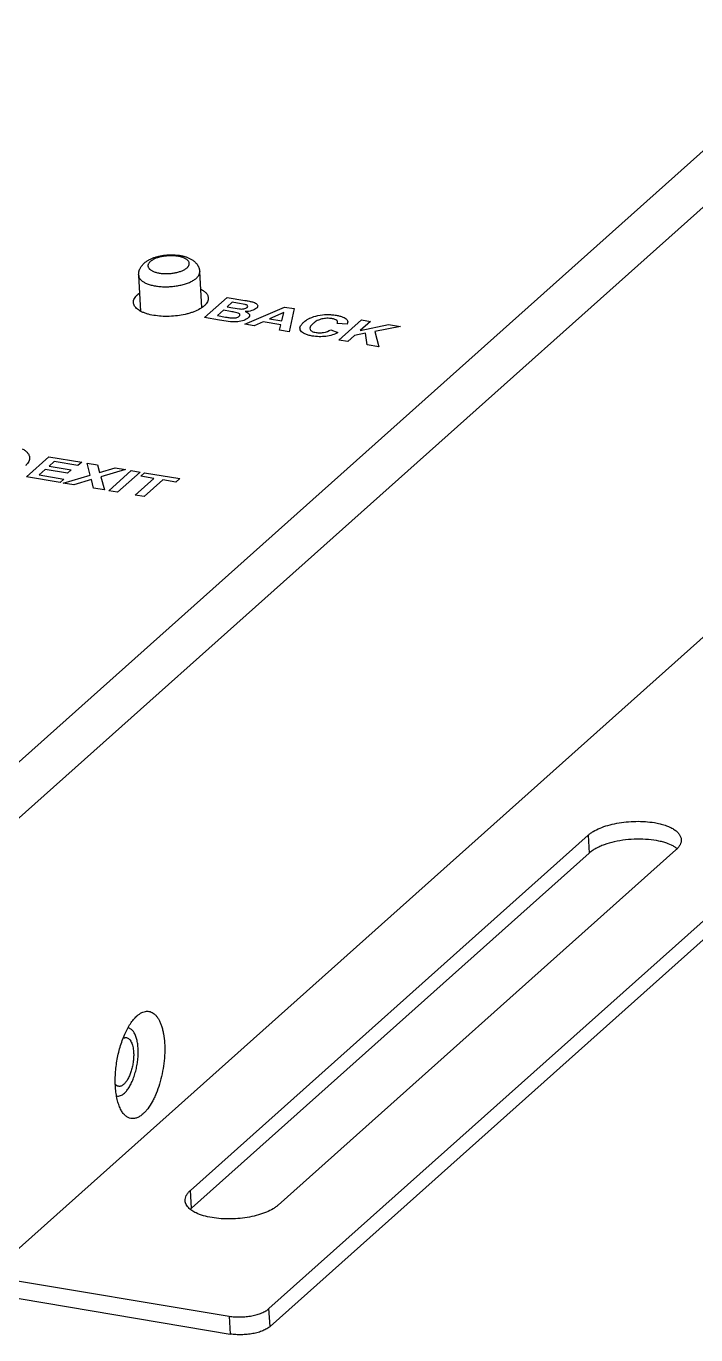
# Paper-space layout 'HD-MD4X2-4K-E_1' of a CAD drawing. Header units: inches. Extents: x 0 to 22, y 0 to 17.
# Drawn here: x 18.81 to 20.146, y 11.844 to 14.455 of the extents above; entities that cross this region are included whole.
import ezdxf

# ---------------------------------------------------------------- set-up
doc = ezdxf.new("R2010")
doc.units = ezdxf.units.IN
doc.header["$LTSCALE"] = 1.21
doc.header["$MEASUREMENT"] = 0
doc.layers.get('0').update_dxf_attribs({"linetype": 'CONTINUOUS'})

psp = doc.layouts.new('HD-MD4X2-4K-E_1')

# ---------------------------------------------------------------- linework, layer by layer
at = {"color": 7, "linetype": 'Continuous'}
for p, q in [((20.439, 14.4553), (18.6272, 12.8376)), ((18.6831, 12.7755), (20.4949, 14.3932)), ((19.0386, 13.8864), (19.0342, 13.9579)), ((19.1605, 13.8937), (19.156, 13.9654)), ((19.032, 13.9196), (19.0363, 13.923)), ((19.1657, 13.8739), (19.2108, 13.9141)), ((19.2211, 13.9044), (19.2107, 13.8951)), ((19.2107, 13.8951), (19.2224, 13.8932)), ((19.2108, 13.9141), (19.2461, 13.9082)), ((19.2314, 13.9027), (19.2211, 13.9044)), ((19.2224, 13.8932), (19.2355, 13.8912)), ((19.2465, 13.9), (19.2314, 13.9027)), ((19.2459, 13.8605), (19.3255, 13.8949)), ((19.3255, 13.8949), (19.3444, 13.8918)), ((19.3444, 13.8918), (19.3348, 13.8456)), ((19.1958, 13.8689), (19.1657, 13.8739)), ((19.2032, 13.8885), (19.1912, 13.8777)), ((19.1912, 13.8777), (19.2077, 13.875)), ((19.2176, 13.8656), (19.1958, 13.8689)), ((19.2177, 13.886), (19.2032, 13.8885)), ((19.2825, 13.8652), (19.2649, 13.8573)), ((19.3178, 13.8593), (19.2825, 13.8652)), ((19.3242, 13.884), (19.2955, 13.8711)), ((19.2955, 13.8711), (19.3197, 13.8671)), ((19.3197, 13.8671), (19.3242, 13.884)), ((19.4337, 13.829), (19.4787, 13.8692)), ((19.4965, 13.8663), (19.4765, 13.8484)), ((19.4787, 13.8692), (19.4965, 13.8663)), ((19.2649, 13.8573), (19.2459, 13.8605)), ((19.3153, 13.8489), (19.3178, 13.8593)), ((19.3348, 13.8456), (19.3153, 13.8489)), ((19.4174, 13.8494), (19.4319, 13.844)), ((19.4505, 13.8608), (19.4306, 13.8619)), ((19.4871, 13.8425), (19.4651, 13.8382)), ((19.4765, 13.8484), (19.5326, 13.8602)), ((19.4903, 13.8196), (19.4871, 13.8425)), ((19.5566, 13.8562), (19.5058, 13.8461)), ((19.5058, 13.8461), (19.5134, 13.8157)), ((19.5326, 13.8602), (19.5566, 13.8562)), ((19.4515, 13.826), (19.4337, 13.829)), ((19.4651, 13.8382), (19.4515, 13.826)), ((19.5134, 13.8157), (19.4903, 13.8196)), ((20.5454, 13.5797), (18.7336, 11.9619)), ((18.8101, 13.556), (18.8551, 13.5963)), ((18.8551, 13.5963), (18.9207, 13.5853)), ((18.8653, 13.5865), (18.8554, 13.5775)), ((18.9131, 13.5785), (18.8653, 13.5865)), ((18.9207, 13.5853), (18.9131, 13.5785)), ((18.9314, 13.5835), (18.9523, 13.58)), ((18.9375, 13.5595), (18.9314, 13.5835)), ((18.9523, 13.58), (18.9563, 13.565)), ((18.8773, 13.5448), (18.8101, 13.556)), ((18.8477, 13.5707), (18.8355, 13.5599)), ((18.8355, 13.5599), (18.885, 13.5516)), ((18.8921, 13.5633), (18.8477, 13.5707)), ((18.8554, 13.5775), (18.8998, 13.5701)), ((18.8835, 13.5437), (18.9375, 13.5595)), ((18.8998, 13.5701), (18.8921, 13.5633)), ((18.9563, 13.565), (18.9873, 13.5741)), ((19.008, 13.5706), (18.9587, 13.556)), ((18.9587, 13.556), (18.9657, 13.53)), ((18.9744, 13.5285), (19.0194, 13.5687)), ((18.9873, 13.5741), (19.008, 13.5706)), ((19.0373, 13.5657), (18.9922, 13.5255)), ((19.0194, 13.5687), (19.0373, 13.5657)), ((19.027, 13.5197), (19.0644, 13.5531)), ((19.0382, 13.5575), (19.0458, 13.5643)), ((19.0644, 13.5531), (19.0382, 13.5575)), ((19.0458, 13.5643), (19.1161, 13.5525)), ((19.1161, 13.5525), (19.1085, 13.5457)), ((18.885, 13.5516), (18.8773, 13.5448)), ((18.905, 13.5402), (18.8835, 13.5437)), ((18.9399, 13.5505), (18.905, 13.5402)), ((18.9442, 13.5336), (18.9399, 13.5505)), ((18.9657, 13.53), (18.9442, 13.5336)), ((18.9922, 13.5255), (18.9744, 13.5285)), ((19.0823, 13.5501), (19.0449, 13.5167)), ((19.1085, 13.5457), (19.0823, 13.5501)), ((19.0449, 13.5167), (19.027, 13.5197)), ((21.0525, 13.4664), (19.2942, 11.8964)), ((21.0547, 13.4308), (19.2964, 11.8609)), ((11.5987, 13.1221), (19.2171, 11.8458)), ((19.9311, 12.841), (19.1376, 12.1324)), ((19.9311, 12.841), (19.9333, 12.8055)), ((20.0974, 12.8211), (20.0906, 12.8241)), ((19.9333, 12.8055), (19.1398, 12.0969)), ((19.3127, 12.1031), (20.1063, 12.8117)), ((19.0305, 12.4802), (19.0308, 12.4804)), ((19.1398, 12.0969), (19.1376, 12.1324)), ((19.1398, 12.0969), (19.1372, 12.0944)), ((18.7336, 11.9619), (19.2149, 11.8813)), ((19.2149, 11.8813), (19.2171, 11.8458)), ((19.2964, 11.8609), (19.2942, 11.8964))]:
    psp.add_line(p, q, dxfattribs=at)
for centre, radius, start, end in [((19.0726, 13.9518), 0.0412, 131.7618, 132.0967), ((19.1366, 13.8492), 0.0518, 61.1059, 62.5083), ((19.0683, 13.8446), 0.0523, 124.7982, 125.9764)]:
    psp.add_arc(centre, radius, start, end, dxfattribs=at)
for points, knots in [([(19.0452, 13.9825), (19.0466, 13.9838), (19.0489, 13.9856), (19.0522, 13.9877), (19.0548, 13.9892), (19.0575, 13.9905), (19.0603, 13.9918), (19.0633, 13.9929), (19.0673, 13.9944), (19.0726, 13.9959), (19.0792, 13.9973), (19.086, 13.9984), (19.0929, 13.999), (19.0999, 13.9992), (19.1067, 13.999), (19.1135, 13.9984), (19.1189, 13.9975), (19.1231, 13.9966), (19.1261, 13.9958), (19.129, 13.9949), (19.1319, 13.9938), (19.1346, 13.9927), (19.1381, 13.991), (19.1406, 13.9895), (19.1422, 13.9884)], [0, 0, 0, 0, 0.056345, 0.085029, 0.114091, 0.143588, 0.173588, 0.204149, 0.235294, 0.299221, 0.365064, 0.432297, 0.500257, 0.568202, 0.635387, 0.701157, 0.764994, 0.796091, 0.826604, 0.856554, 0.886005, 0.915032, 0.943695, 1, 1, 1, 1]), ([(19.1308, 13.9732), (19.1314, 13.9738), (19.1322, 13.9746), (19.1331, 13.9757), (19.1339, 13.9769), (19.1345, 13.978), (19.1349, 13.9792), (19.1352, 13.9801), (19.1353, 13.981), (19.1353, 13.9819), (19.1352, 13.9827), (19.135, 13.9836), (19.1347, 13.9844), (19.1342, 13.9856), (19.1335, 13.9867), (19.1326, 13.9877), (19.1315, 13.9887), (19.13, 13.99), (19.1278, 13.9913), (19.1253, 13.9926), (19.1225, 13.9937), (19.1195, 13.9947), (19.1162, 13.9955), (19.1127, 13.9962), (19.109, 13.9967), (19.1038, 13.9972), (19.0972, 13.9973), (19.0905, 13.9969), (19.0851, 13.9963), (19.0812, 13.9956), (19.0775, 13.9948), (19.0739, 13.9939), (19.0704, 13.9928), (19.0672, 13.9916), (19.0643, 13.9902), (19.0616, 13.9888), (19.0593, 13.9873), (19.0579, 13.9861), (19.0572, 13.9856)], [0, 0, 0, 0, 0.024377, 0.035757, 0.046623, 0.066956, 0.07656, 0.08588, 0.094999, 0.104011, 0.113011, 0.122094, 0.131353, 0.140875, 0.160982, 0.17171, 0.182943, 0.207037, 0.233444, 0.262214, 0.2933, 0.32659, 0.36191, 0.399049, 0.437755, 0.477752, 0.560387, 0.644427, 0.686159, 0.727255, 0.767402, 0.806297, 0.843661, 0.879236, 0.912803, 0.944199, 0.973294, 1, 1, 1, 1]), ([(19.0342, 13.9579), (19.0341, 13.959), (19.0341, 13.9608), (19.0344, 13.9632), (19.0346, 13.9649), (19.035, 13.9666), (19.0355, 13.9683), (19.0361, 13.9699), (19.0371, 13.9721), (19.0384, 13.9746), (19.0404, 13.9774), (19.0426, 13.98), (19.0442, 13.9816), (19.045, 13.9823)], [0, 0, 0, 0, 0.128097, 0.191745, 0.255254, 0.318661, 0.381913, 0.444934, 0.507648, 0.632077, 0.755181, 0.877359, 1, 1, 1, 1]), ([(19.0572, 13.9856), (19.0566, 13.985), (19.0558, 13.9842), (19.0549, 13.9831), (19.0541, 13.9819), (19.0535, 13.9808), (19.053, 13.9796), (19.0528, 13.9787), (19.0527, 13.9778), (19.0527, 13.977), (19.0528, 13.9761), (19.053, 13.9752), (19.0533, 13.9744), (19.0538, 13.9732), (19.0545, 13.9722), (19.0554, 13.9711), (19.0565, 13.9701), (19.058, 13.9688), (19.0602, 13.9675), (19.0627, 13.9663), (19.0655, 13.9651), (19.0685, 13.9642), (19.0718, 13.9633), (19.0753, 13.9626), (19.079, 13.9621), (19.0842, 13.9617), (19.0908, 13.9615), (19.0975, 13.9619), (19.1028, 13.9625), (19.1067, 13.9632), (19.1105, 13.964), (19.1141, 13.965), (19.1176, 13.966), (19.1208, 13.9673), (19.1237, 13.9686), (19.1264, 13.97), (19.1287, 13.9716), (19.1301, 13.9727), (19.1308, 13.9732)], [0, 0, 0, 0, 0.024377, 0.035757, 0.046623, 0.066956, 0.07656, 0.08588, 0.094999, 0.104011, 0.113011, 0.122094, 0.131353, 0.140875, 0.160982, 0.17171, 0.182943, 0.207037, 0.233444, 0.262214, 0.2933, 0.32659, 0.36191, 0.399049, 0.437755, 0.477752, 0.560387, 0.644427, 0.686159, 0.727255, 0.767402, 0.806297, 0.843661, 0.879236, 0.912803, 0.944199, 0.973294, 1, 1, 1, 1]), ([(19.1422, 13.9884), (19.1432, 13.9877), (19.145, 13.9863), (19.1475, 13.984), (19.1497, 13.9815), (19.1514, 13.9792), (19.1526, 13.9772), (19.1534, 13.9756), (19.1541, 13.974), (19.1547, 13.9724), (19.1552, 13.9707), (19.1557, 13.9684), (19.1559, 13.9666), (19.156, 13.9654)], [0, 0, 0, 0, 0.12264, 0.244815, 0.36792, 0.492348, 0.555062, 0.618082, 0.681331, 0.744736, 0.808247, 0.871901, 1, 1, 1, 1]), ([(19.0342, 13.9579), (19.0342, 13.9575), (19.0343, 13.9568), (19.0345, 13.9557), (19.0348, 13.9547), (19.0354, 13.9532), (19.0364, 13.9515), (19.038, 13.9495), (19.04, 13.9476), (19.0423, 13.9459), (19.045, 13.9442), (19.0481, 13.9426), (19.0514, 13.9412), (19.0551, 13.9399), (19.059, 13.9387), (19.0632, 13.9377), (19.0675, 13.9369), (19.0721, 13.9363), (19.0768, 13.9358), (19.0817, 13.9355), (19.0866, 13.9353), (19.0933, 13.9354), (19.1017, 13.9359), (19.1115, 13.9372), (19.1194, 13.9388), (19.1254, 13.9405), (19.1297, 13.9419), (19.1337, 13.9433), (19.1374, 13.945), (19.1409, 13.9467), (19.1441, 13.9485), (19.1469, 13.9505), (19.1486, 13.9518), (19.1494, 13.9525)], [0, 0, 0, 0, 0.008467, 0.016998, 0.025656, 0.0345, 0.052937, 0.072691, 0.094023, 0.117106, 0.142031, 0.168826, 0.197468, 0.227893, 0.260003, 0.293669, 0.328745, 0.36506, 0.402431, 0.440662, 0.479547, 0.518873, 0.597959, 0.676174, 0.751795, 0.788133, 0.823234, 0.856931, 0.889069, 0.919526, 0.94821, 0.975051, 1, 1, 1, 1]), ([(19.1494, 13.9525), (19.1499, 13.953), (19.151, 13.954), (19.1524, 13.9556), (19.1536, 13.9572), (19.1545, 13.9589), (19.1553, 13.9605), (19.1558, 13.9621), (19.156, 13.9638), (19.156, 13.9649), (19.156, 13.9654)], [0, 0, 0, 0, 0.149275, 0.290118, 0.422914, 0.548303, 0.667299, 0.781191, 0.891514, 1, 1, 1, 1]), ([(19.0239, 13.9038), (19.0238, 13.9051), (19.024, 13.9079), (19.0256, 13.912), (19.0283, 13.916), (19.0306, 13.9184), (19.032, 13.9196)], [0, 0, 0, 0, 0.218677, 0.451966, 0.710434, 1, 1, 1, 1]), ([(19.1583, 13.9307), (19.1604, 13.9295), (19.1634, 13.9277), (19.1669, 13.9248), (19.1697, 13.922), (19.1717, 13.9189), (19.1729, 13.9155), (19.1731, 13.9139), (19.1732, 13.9131)], [0, 0, 0, 0, 0.302345, 0.438121, 0.564322, 0.791827, 0.897231, 1, 1, 1, 1]), ([(19.0318, 13.8907), (19.0306, 13.8916), (19.0285, 13.8935), (19.026, 13.8968), (19.0244, 13.9002), (19.0239, 13.9026), (19.0239, 13.9038)], [0, 0, 0, 0, 0.284052, 0.540618, 0.776044, 1, 1, 1, 1]), ([(19.1651, 13.8973), (19.1638, 13.8961), (19.1609, 13.8939), (19.1542, 13.8897), (19.1464, 13.8861), (19.1378, 13.8831), (19.1282, 13.8804), (19.1153, 13.8778), (19.0994, 13.8762), (19.0835, 13.8761), (19.0682, 13.8774), (19.0584, 13.8793), (19.0539, 13.8805)], [0, 0, 0, 0, 0.04471, 0.093917, 0.204685, 0.265575, 0.329488, 0.464196, 0.603909, 0.743268, 0.876918, 1, 1, 1, 1]), ([(19.1732, 13.9131), (19.1733, 13.9117), (19.173, 13.9089), (19.1714, 13.9048), (19.1687, 13.9009), (19.1664, 13.8985), (19.1651, 13.8973)], [0, 0, 0, 0, 0.218677, 0.451966, 0.710434, 1, 1, 1, 1]), ([(19.2355, 13.8912), (19.2383, 13.8909), (19.2446, 13.8908), (19.2512, 13.8939), (19.2529, 13.8978), (19.2488, 13.8995), (19.2465, 13.9)], [0, 0, 0, 0, 0.264714, 0.513719, 0.750941, 1, 1, 1, 1]), ([(19.2461, 13.9082), (19.2492, 13.9077), (19.2543, 13.9068), (19.261, 13.9054), (19.2656, 13.9038), (19.2699, 13.9014), (19.2727, 13.8975), (19.27, 13.892), (19.2607, 13.8872), (19.2514, 13.8858), (19.247, 13.8857)], [0, 0, 0, 0, 0.130509, 0.223292, 0.29556, 0.365394, 0.508288, 0.660725, 0.829956, 1, 1, 1, 1]), ([(19.0539, 13.8805), (19.0516, 13.8811), (19.0474, 13.8824), (19.0414, 13.8848), (19.0362, 13.8875), (19.0332, 13.8896), (19.0318, 13.8907)], [0, 0, 0, 0, 0.283733, 0.545744, 0.784657, 1, 1, 1, 1]), ([(19.2077, 13.875), (19.2092, 13.8747), (19.2133, 13.8741), (19.2174, 13.8733), (19.2203, 13.8732)], [0, 0, 0, 0, 0.35758, 1, 1, 1, 1]), ([(19.247, 13.8857), (19.251, 13.8843), (19.2573, 13.8804), (19.2543, 13.8732), (19.2447, 13.868), (19.2317, 13.8648), (19.2221, 13.8651), (19.2176, 13.8656)], [0, 0, 0, 0, 0.225463, 0.43977, 0.624134, 0.806173, 1, 1, 1, 1]), ([(19.2203, 13.8732), (19.2229, 13.873), (19.2275, 13.8732), (19.2324, 13.8748), (19.2356, 13.877), (19.237, 13.8795), (19.2354, 13.8816), (19.2325, 13.8831), (19.2262, 13.8845), (19.221, 13.8855), (19.2177, 13.886)], [0, 0, 0, 0, 0.162519, 0.245904, 0.340103, 0.494852, 0.568934, 0.64871, 0.778208, 1, 1, 1, 1]), ([(19.4319, 13.844), (19.4255, 13.8406), (19.413, 13.8362), (19.3938, 13.8354), (19.382, 13.8367), (19.3725, 13.8387), (19.3637, 13.8418), (19.3564, 13.8474), (19.3554, 13.8541), (19.3587, 13.8599), (19.363, 13.8644), (19.3684, 13.8686), (19.3726, 13.871), (19.3745, 13.872)], [0, 0, 0, 0, 0.186212, 0.272687, 0.369176, 0.431408, 0.490001, 0.605927, 0.728081, 0.794572, 0.867527, 0.944436, 1, 1, 1, 1]), ([(19.3745, 13.872), (19.375, 13.8723), (19.3799, 13.8747), (19.3912, 13.8785), (19.407, 13.8802), (19.4193, 13.8798), (19.428, 13.8787), (19.4356, 13.8771), (19.4437, 13.8745), (19.452, 13.8693), (19.4518, 13.8638), (19.4505, 13.8608)], [0, 0, 0, 0, 0.018989, 0.189942, 0.351611, 0.434846, 0.52424, 0.602241, 0.674658, 0.81249, 1, 1, 1, 1]), ([(19.4306, 13.8619), (19.4318, 13.8639), (19.4314, 13.8672), (19.4258, 13.8704), (19.4189, 13.872), (19.4099, 13.8728), (19.3991, 13.8714), (19.3914, 13.8684), (19.386, 13.865), (19.382, 13.8618), (19.3786, 13.8584), (19.377, 13.8561), (19.3764, 13.855)], [0, 0, 0, 0, 0.154698, 0.23102, 0.312249, 0.42285, 0.530359, 0.656217, 0.73385, 0.823669, 0.918649, 1, 1, 1, 1]), ([(19.3764, 13.855), (19.3756, 13.8533), (19.375, 13.8501), (19.3798, 13.8461), (19.3872, 13.844), (19.3952, 13.8433), (19.4065, 13.8442), (19.4135, 13.8472), (19.4174, 13.8494)], [0, 0, 0, 0, 0.183151, 0.335261, 0.490076, 0.606798, 0.721017, 1, 1, 1, 1]), ([(18.8016, 13.6122), (18.8038, 13.6111), (18.8068, 13.6093), (18.8103, 13.6064), (18.813, 13.6035), (18.8151, 13.6004), (18.8162, 13.5971), (18.8165, 13.5954), (18.8165, 13.5946)], [0, 0, 0, 0, 0.302345, 0.438121, 0.564322, 0.791827, 0.897231, 1, 1, 1, 1]), ([(18.8165, 13.5946), (18.8166, 13.5933), (18.8164, 13.5905), (18.8148, 13.5864), (18.8121, 13.5824), (18.8097, 13.58), (18.8084, 13.5788)], [0, 0, 0, 0, 0.218677, 0.451966, 0.710434, 1, 1, 1, 1]), ([(19.9311, 12.841), (19.9326, 12.8424), (19.936, 12.845), (19.9437, 12.8501), (19.9553, 12.8557), (19.971, 12.8611), (19.9885, 12.8652), (20.0072, 12.8679), (20.0262, 12.869), (20.045, 12.8685), (20.0573, 12.8671), (20.0633, 12.8661)], [0, 0, 0, 0, 0.044391, 0.09282, 0.200952, 0.322286, 0.453804, 0.591613, 0.731465, 0.869138, 1, 1, 1, 1]), ([(20.0633, 12.8661), (20.0671, 12.8655), (20.0743, 12.864), (20.0846, 12.8611), (20.0938, 12.8575), (20.1016, 12.8534), (20.1079, 12.8488), (20.1128, 12.8437), (20.1154, 12.8391), (20.1166, 12.8353), (20.1169, 12.8334), (20.1169, 12.8325)], [0, 0, 0, 0, 0.170998, 0.330442, 0.476072, 0.606776, 0.722529, 0.824449, 0.915292, 0.958063, 1, 1, 1, 1]), ([(20.0906, 12.8241), (20.0877, 12.8251), (20.0818, 12.8271), (20.0688, 12.8303), (20.051, 12.8328), (20.0286, 12.8336), (20.0058, 12.8321), (19.9838, 12.8284), (19.9667, 12.8235), (19.9544, 12.8186), (19.9463, 12.8146), (19.9393, 12.8103), (19.9352, 12.8071), (19.9333, 12.8055)], [0, 0, 0, 0, 0.055563, 0.115242, 0.244704, 0.383188, 0.524571, 0.662464, 0.790758, 0.849716, 0.904495, 0.954686, 1, 1, 1, 1]), ([(20.1087, 12.8142), (20.1071, 12.8155), (20.1034, 12.818), (20.0995, 12.8201), (20.0974, 12.8211)], [0, 0, 0, 0, 0.476035, 1, 1, 1, 1]), ([(20.1169, 12.8325), (20.117, 12.8307), (20.1167, 12.827), (20.1146, 12.8216), (20.1111, 12.8164), (20.108, 12.8132), (20.1063, 12.8117)], [0, 0, 0, 0, 0.218597, 0.451687, 0.710171, 1, 1, 1, 1]), ([(19.0308, 12.4804), (19.0323, 12.4817), (19.0354, 12.4842), (19.0402, 12.4871), (19.0451, 12.489), (19.0499, 12.4899), (19.0546, 12.4897), (19.0592, 12.4884), (19.0635, 12.4861), (19.0674, 12.4827), (19.0711, 12.4784), (19.0745, 12.4733), (19.0774, 12.4672), (19.08, 12.4604), (19.0821, 12.4528), (19.0845, 12.4415), (19.0862, 12.426), (19.0864, 12.4062), (19.0847, 12.3856), (19.0813, 12.3649), (19.0762, 12.3448), (19.0706, 12.329), (19.0655, 12.3173), (19.0602, 12.307), (19.0543, 12.2977), (19.0479, 12.2898), (19.0446, 12.2865), (19.0429, 12.285)], [0, 0, 0, 0, 0.024304, 0.046533, 0.066938, 0.085934, 0.104156, 0.122352, 0.141271, 0.16155, 0.183653, 0.207892, 0.234433, 0.263309, 0.294479, 0.327838, 0.400332, 0.479003, 0.561546, 0.645437, 0.728056, 0.806856, 0.844101, 0.879578, 0.944362, 0.973385, 1, 1, 1, 1]), ([(18.9991, 12.2926), (18.9976, 12.2953), (18.9949, 12.3014), (18.9918, 12.3114), (18.9894, 12.3227), (18.9879, 12.335), (18.9873, 12.3482), (18.9876, 12.3668), (18.9902, 12.3905), (18.9955, 12.4137), (19.0012, 12.4314), (19.0061, 12.4437), (19.0115, 12.4548), (19.0174, 12.4648), (19.0236, 12.4732), (19.0282, 12.4781), (19.0305, 12.4802)], [0, 0, 0, 0, 0.047106, 0.099702, 0.157521, 0.219988, 0.286384, 0.355834, 0.499897, 0.643976, 0.713442, 0.779844, 0.842343, 0.90023, 0.952919, 1, 1, 1, 1]), ([(19.0057, 12.3264), (19.0075, 12.3281), (19.0112, 12.332), (19.016, 12.3391), (19.0204, 12.3475), (19.0243, 12.357), (19.0277, 12.3674), (19.0303, 12.3783), (19.0321, 12.3896), (19.0332, 12.4008), (19.0334, 12.4116), (19.0327, 12.4219), (19.0312, 12.4312), (19.0289, 12.4394), (19.0263, 12.4453), (19.0238, 12.4492), (19.0213, 12.4522), (19.0184, 12.4547), (19.0152, 12.4561), (19.0136, 12.4565), (19.0128, 12.4566)], [0, 0, 0, 0, 0.051772, 0.111063, 0.177065, 0.248639, 0.32443, 0.402815, 0.482041, 0.560337, 0.635944, 0.707267, 0.772878, 0.831707, 0.883129, 0.906088, 0.927324, 0.965327, 0.982869, 1, 1, 1, 1]), ([(19.003, 12.4358), (19.0041, 12.4364), (19.0059, 12.437), (19.0083, 12.4373), (19.0094, 12.4372), (19.0099, 12.4371)], [0, 0, 0, 0, 0.523089, 0.764743, 1, 1, 1, 1]), ([(19.0099, 12.4371), (19.0109, 12.4369), (19.0128, 12.4363), (19.0154, 12.4344), (19.0177, 12.4317), (19.0197, 12.4283), (19.0214, 12.4242), (19.0227, 12.4194), (19.0236, 12.4141), (19.024, 12.4104), (19.0241, 12.4085)], [0, 0, 0, 0, 0.084845, 0.176009, 0.278149, 0.394004, 0.524691, 0.670183, 0.829374, 1, 1, 1, 1]), ([(19.0241, 12.4085), (19.0243, 12.4055), (19.0243, 12.3993), (19.0236, 12.3899), (19.022, 12.3805), (19.0197, 12.3713), (19.0167, 12.3629), (19.0132, 12.3553), (19.0092, 12.3491), (19.0062, 12.3456), (19.0046, 12.3442)], [0, 0, 0, 0, 0.131115, 0.268934, 0.408837, 0.546619, 0.678054, 0.799279, 0.907315, 1, 1, 1, 1]), ([(18.9937, 12.34), (18.9931, 12.3401), (18.992, 12.3404), (18.9899, 12.3414), (18.9885, 12.3426), (18.9876, 12.3435)], [0, 0, 0, 0, 0.235711, 0.477614, 1, 1, 1, 1]), ([(18.9899, 12.3207), (18.9912, 12.3204), (18.9938, 12.3203), (18.9979, 12.3213), (19.0019, 12.3233), (19.0044, 12.3253), (19.0057, 12.3264)], [0, 0, 0, 0, 0.219787, 0.452884, 0.710787, 1, 1, 1, 1]), ([(19.0046, 12.3442), (19.0037, 12.3434), (19.002, 12.342), (18.9992, 12.3406), (18.9964, 12.3398), (18.9945, 12.3399), (18.9937, 12.34)], [0, 0, 0, 0, 0.288736, 0.546938, 0.780491, 1, 1, 1, 1]), ([(19.0429, 12.285), (19.041, 12.2833), (19.0372, 12.2803), (19.031, 12.2771), (19.0248, 12.2755), (19.0188, 12.2756), (19.0131, 12.2775), (19.0078, 12.2811), (19.003, 12.2862), (19.0004, 12.2903), (18.9991, 12.2926)], [0, 0, 0, 0, 0.144191, 0.27308, 0.389643, 0.499239, 0.608927, 0.725699, 0.854927, 1, 1, 1, 1]), ([(19.1269, 12.1117), (19.1268, 12.1134), (19.1271, 12.1171), (19.1292, 12.1225), (19.1327, 12.1277), (19.1358, 12.1309), (19.1376, 12.1324)], [0, 0, 0, 0, 0.218597, 0.451687, 0.710171, 1, 1, 1, 1]), ([(19.1281, 12.1062), (19.1279, 12.1067), (19.1273, 12.1084), (19.127, 12.1103), (19.1269, 12.1117)], [0, 0, 0, 0, 0.254459, 1, 1, 1, 1]), ([(19.1334, 12.098), (19.1322, 12.0993), (19.1302, 12.1018), (19.1286, 12.1048), (19.1281, 12.1062)], [0, 0, 0, 0, 0.521156, 1, 1, 1, 1]), ([(19.1488, 12.0874), (19.1457, 12.0888), (19.1403, 12.0919), (19.1354, 12.0959), (19.1334, 12.098)], [0, 0, 0, 0, 0.536242, 1, 1, 1, 1]), ([(19.3127, 12.1031), (19.3112, 12.1017), (19.3078, 12.0991), (19.3001, 12.0941), (19.2885, 12.0885), (19.2728, 12.0831), (19.2553, 12.0789), (19.2367, 12.0763), (19.2176, 12.0751), (19.1988, 12.0756), (19.1865, 12.077), (19.1806, 12.078)], [0, 0, 0, 0, 0.044391, 0.09282, 0.200952, 0.322286, 0.453804, 0.591613, 0.731465, 0.869138, 1, 1, 1, 1]), ([(19.1806, 12.078), (19.1747, 12.0789), (19.1639, 12.0813), (19.1534, 12.0852), (19.1488, 12.0874)], [0, 0, 0, 0, 0.531809, 1, 1, 1, 1]), ([(19.2149, 11.8813), (19.2185, 11.8807), (19.2259, 11.8799), (19.2371, 11.8796), (19.2486, 11.8803), (19.2598, 11.8819), (19.2703, 11.8844), (19.2797, 11.8876), (19.2866, 11.891), (19.2913, 11.894), (19.2933, 11.8956), (19.2942, 11.8964)], [0, 0, 0, 0, 0.130862, 0.268535, 0.408387, 0.546196, 0.677714, 0.799048, 0.90718, 0.955609, 1, 1, 1, 1]), ([(19.2964, 11.8609), (19.2955, 11.86), (19.2935, 11.8585), (19.2888, 11.8554), (19.2819, 11.8521), (19.2725, 11.8488), (19.262, 11.8464), (19.2508, 11.8448), (19.2393, 11.8441), (19.2281, 11.8444), (19.2207, 11.8452), (19.2171, 11.8458)], [0, 0, 0, 0, 0.044391, 0.09282, 0.200952, 0.322287, 0.453804, 0.591613, 0.731466, 0.869138, 1, 1, 1, 1])]:
    psp.add_open_spline(points, degree=3, knots=knots, dxfattribs=at)

doc.saveas('drawing.dxf')
